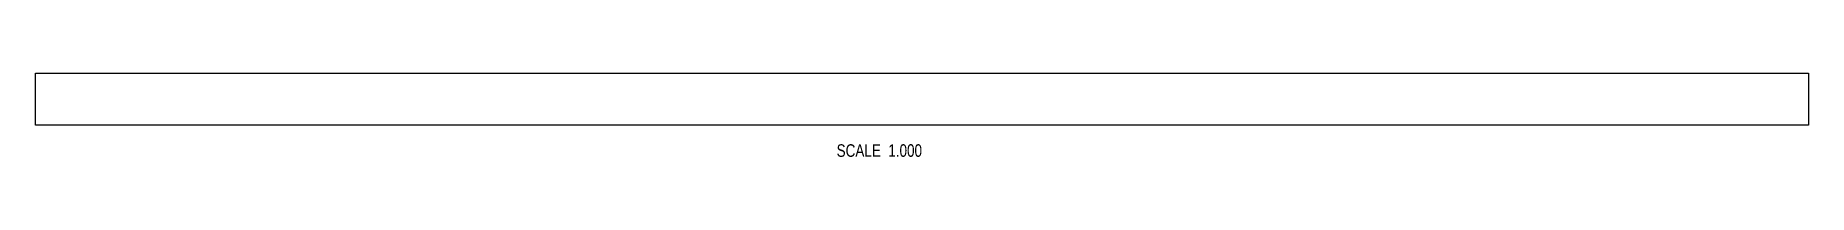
# Model space of a CAD drawing. Header units: inches. Extents: x -4.7 to 17.3, y 14.5 to 15.6.
import ezdxf

# ---------------------------------------------------------------- set-up
doc = ezdxf.new("R2010")
doc.units = ezdxf.units.IN
doc.header["$LTSCALE"] = 1.7325
doc.header["$MEASUREMENT"] = 0
doc.layers.get('0').update_dxf_attribs({"linetype": 'CONTINUOUS'})
doc.styles.get("Standard").update_dxf_attribs({"font": 'txt', "width": 0.8})

msp = doc.modelspace()

# ---------------------------------------------------------------- linework, layer by layer
at = {"color": 1, "linetype": 'CONTINUOUS'}
for p, q in [((-4.665, 14.939), (-4.665, 15.589)), ((-4.665, 15.589), (17.335, 15.589)), ((17.335, 15.589), (17.335, 14.939)), ((17.335, 14.939), (-4.665, 14.939))]:
    msp.add_line(p, q, dxfattribs=at)

# ---------------------------------------------------------------- texts
at = {"color": 2, "linetype": 'CONTINUOUS', "insert": (6.335, 14.703), "char_height": 0.15625, "width": 1.5, "attachment_point": 3, "line_spacing_factor": 0.9}
msp.add_mtext('SCALE  1.000', dxfattribs=at)

doc.saveas('drawing.dxf')
